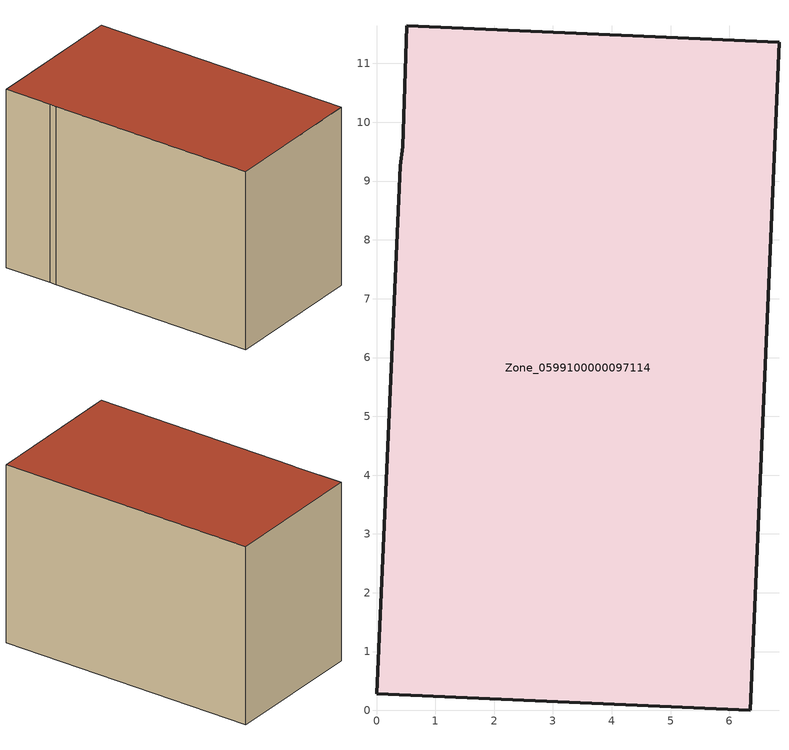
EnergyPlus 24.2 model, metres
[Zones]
Zone_0599100000097114
 floor ground (C_G): 0.45,9.59 0.51,11.64 6.84,11.36 6.35,0 0,0.28 0.41,9.26 z1.11
 wall outside (C_F): 6.35,0 6.84,11.36 0.51,11.64 0.45,9.59 0.41,9.26 0,0.28 6.35,0 z1.11:8.97
 roof outside (C_R): 0.51,11.64 0.45,9.59 0.41,9.26 0,0.28 6.35,0 6.84,11.36 z8.97
[BUILDING]
Pand.0599100000097114: North Axis=0; Terrain=City; Loads Convergence Tolerance Value=0.04; Temperature Convergence Tolerance Value=0.4; Solar Distribution=FullExterior; Maximum Number of Warmup Days=25; Minimum Number of Warmup Days=1
[Site:Location]
Rotterdam.The.Hague.AP_ZH_NLD Design_Conditions: Latitude=51.96; Longitude=4.45; Time Zone=1; Elevation=-4.5
[SITE:GROUNDTEMPERATURE:BUILDINGSURFACE]
18, 18, 18, 18, 18, 18, 18, 18, 18, 18, 18, 18
[MATERIAL] Thermal Absorptance=0.9; Solar Absorptance=0.7; Visible Absorptance=0.7
Name | Roughness | Thickness | Conductivity | Density | Specific Heat
G.TC.1965-1974 | MediumSmooth | 0.15 | 0.882353 | 540 | 1210
F.TC.1965-1974 | Rough | 0.3 | 0.697674 | 1920 | 840
R.TC.1965-1974 | MediumRough | 0.2 | 0.232558 | 1500 | 1000
[CONSTRUCTION]
C_G: G.TC.1965-1974
C_F: F.TC.1965-1974
C_R: R.TC.1965-1974
[ZONE]
Zone_0599100000097114: Type=1; Multiplier=1; Ceiling Height=Autocalculate; Volume=Autocalculate; Floor Area=autocalculate; Part of Total Floor Area=Yes
[ZONEINFILTRATION:DESIGNFLOWRATE]
Infil_Zone_0599100000097114: Zone or ZoneList or Space or SpaceList=Zone_0599100000097114; Schedule=AlwaysOn; Design Flow Rate Calculation Method=Flow/Area; Flow Rate per Floor Area=0.003; Constant Term Coefficient=1; Temperature Term Coefficient=0; Velocity Term Coefficient=0; Velocity Squared Term Coefficient=0
[HVACTEMPLATE:ZONE:IDEALLOADSAIRSYSTEM]
Zone_0599100000097114: Maximum Heating Supply Air Temperature=50; Minimum Cooling Supply Air Temperature=13; Maximum Heating Supply Air Humidity Ratio=0.0156; Minimum Cooling Supply Air Humidity Ratio=0.0077; Heating Limit=NoLimit; Cooling Limit=NoLimit; Dehumidification Control Type=ConstantSensibleHeatRatio; Cooling Sensible Heat Ratio=0.7; Dehumidification Setpoint=60; Humidification Control Type=None; Humidification Setpoint=30; Outdoor Air Method=None; Outdoor Air Flow Rate per Person=0.00944; Outdoor Air Flow Rate per Zone Floor Area=0; Outdoor Air Flow Rate per Zone=0; Demand Controlled Ventilation Type=None; Outdoor Air Economizer Type=NoEconomizer; Heat Recovery Type=None; Sensible Heat Recovery Effectiveness=0.7; Latent Heat Recovery Effectiveness=0.65
[ZONECONTROL:THERMOSTAT]
ThermostatControl_Zone_0599100000097114: Zone or ZoneList=Zone_0599100000097114; Control Type Schedule=DualSetpointControlType; Control 1=Thermostat_Zone_0599100000097114; Temperature Difference Between Cutout And Setpoint=0
[THERMOSTATSETPOINT:DUALSETPOINT]
Thermostat_Zone_0599100000097114: Heating Setpoint Temperature Schedule=HeatingSetpoint_Zone_0599100000097114; Cooling Setpoint Temperature Schedule=CoolingSetpoint_Zone_0599100000097114
[SCHEDULE:COMPACT]
HeatingSetpoint_Zone_0599100000097114: Through: 12/31, For: AllDays, Until: 24:00, 21
CoolingSetpoint_Zone_0599100000097114: Through: 12/31, For: AllDays, Until: 24:00, 24
DualSetpointControlType: Through: 12/31, For: AllDays, Until: 24:00, 4
AlwaysOn: Through: 12/31, For: AllDays, Until: 24:00, 1
